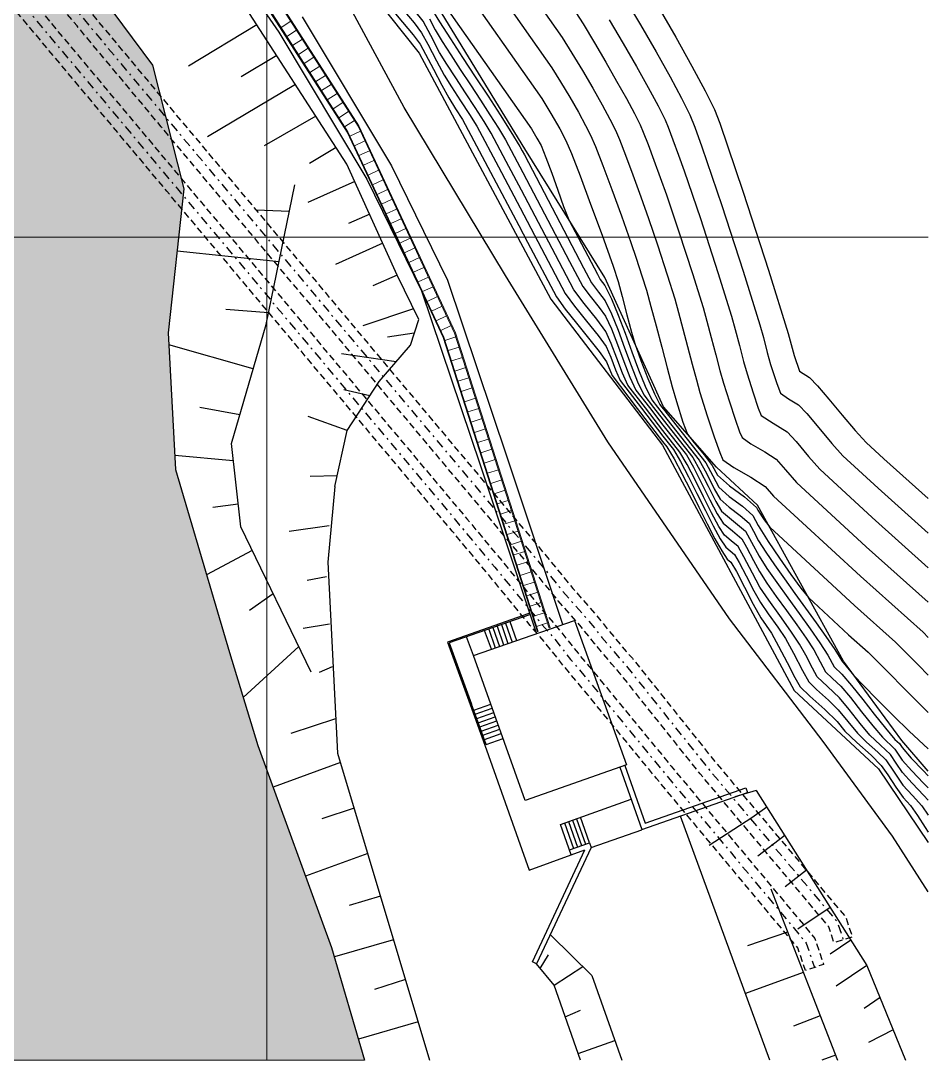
# Model space of a CAD drawing. Extents: x 61466 to 63015, y 108404 to 110397.
# Drawn here: x 62963.9 to 63014.7, y 108404 to 108462.1 of the extents above; entities that cross this region are included whole.
import ezdxf

# ---------------------------------------------------------------- set-up
doc = ezdxf.new("R2010")
doc.units = 0
doc.header["$LTSCALE"] = 1.000015
doc.header["$MEASUREMENT"] = 0
doc.linetypes.add('TRATTEGGIATA2', pattern=[0.375, 0.25, -0.125])
doc.linetypes.add('TRATTOPUNTO2', pattern=[0.5, 0.25, -0.125, 0, -0.125])
for name, color, linetype in [('Bâti', 7, 'Continuous'), ('CANALISATION', 2, 'Continuous'), ('colore lago', 131, 'Continuous'), ('Conduite 1000', 170, 'Continuous'), ('coordinate', 2, 'Continuous'), ('curve livello 5m', 7, 'Continuous'), ('Limite fiume', 6, 'Continuous'), ('pendenze', 2, 'Continuous'), ('Per+Mod Surf', 7, 'Continuous'), ('SCALE', 2, 'Continuous'), ('Strade', 7, 'Continuous'), ('TalusHautBas', 7, 'Continuous')]:
    doc.layers.add(name, color=color, linetype=linetype)
doc.layers.add('Colori bordi', color=5, linetype='Continuous', plot=False)
doc.layers.add('no_plot', color=5, linetype='Continuous', plot=False)

msp = doc.modelspace()

# ---------------------------------------------------------------- hatches: boundary and pattern name
at = {"layer": 'colore lago', "linetype": 'Continuous', "lineweight": 0}
msp.add_hatch(color=256, dxfattribs=at).paths.add_polyline_path([(62975.581, 108426.777), (62972.563, 108437.007), (62972.159, 108444.651), (62973.022, 108452.699), (62971.274, 108459.606), (62964.726, 108468.431), (62958.063, 108473.862), (62955.276, 108478.063), (62951.179, 108483.362), (62944.971, 108489.509), (62942.828, 108489.283), (62941.256, 108490.987), (62941.518, 108495.246), (62932.519, 108507.641), (62923.949, 108519.444), (62921.068, 108518.757), (62913.169, 108525.16), (62912.424, 108528.288), (62899.063, 108544.28), (62899.187, 108544.381), (62898.973, 108544.63), (62894.248, 108550.14), (62888.989, 108555.669), (62879.9, 108564.908), (62873.641, 108571.355), (62866.263, 108578.993), (62859.634, 108586.051), (62850.425, 108596.383), (62847.28, 108600.43), (62836.245, 108615.912), (62830.549, 108625.049), (62830.097, 108624.768), (62825.256, 108621.762), (62819.938, 108618.46), (62807.248, 108610.581), (62813.286, 108600.92), (62827.781, 108577.726), (62825.357, 108576.2), (62827.221, 108573.013), (62828.208, 108570.997), (62829.848, 108566.645), (62831.445, 108562.376), (62833.184, 108558.228), (62835.862, 108552.888), (62838.858, 108547.807), (62842.822, 108541.54), (62845.343, 108537.481), (62846.651, 108535.375), (62851.47, 108527.74), (62855.067, 108522.066), (62856.583, 108522.33), (62859.665, 108520.483), (62862.875, 108517.103), (62862.914, 108508.375), (62870.198, 108497.745), (62875.993, 108490.271), (62885.568, 108478.106), (62896.673, 108462.331), (62896.556, 108461.981), (62904.818, 108449.843), (62914.53, 108436.011), (62924.555, 108418.536), (62932.466, 108403.974), (62983.134, 108403.974), (62981.291, 108410.285), (62977.169, 108421.578)])

# ---------------------------------------------------------------- linework, layer by layer
at = {"layer": 'Bâti', "linetype": 'Continuous'}
for p, q in [((62974.541, 108467.015), (62978.335, 108461.466)), ((62979.65, 108462.308), (62984.636, 108453.977)), ((62978.335, 108461.466), (62983.264, 108453.231)), ((62984.636, 108453.977), (62987.773, 108447.586)), ((62983.264, 108453.231), (62986.327, 108446.991)), ((62987.773, 108447.586), (62991.1, 108437.706)), ((62986.327, 108446.991), (62989.621, 108437.209)), ((62991.1, 108437.706), (62994.216, 108428.36)), ((62989.621, 108437.209), (62992.736, 108427.867)), ((62992.327, 108428.958), (62987.77, 108427.359)), ((62992.354, 108428.883), (62987.873, 108427.311)), ((62989.227, 108426.61), (62994.873, 108428.559)), ((62994.873, 108428.559), (62997.784, 108420.491)), ((62987.77, 108427.359), (62989.043, 108423.86)), ((62987.873, 108427.311), (62989.118, 108423.887)), ((62989.226, 108426.611), (62988.842, 108427.651)), ((62992.115, 108418.49), (62989.227, 108426.61)), ((62989.043, 108423.86), (62989.866, 108421.597)), ((62989.941, 108421.624), (62989.118, 108423.887)), ((62989.856, 108421.593), (62992.347, 108414.61)), ((62997.784, 108420.491), (62992.115, 108418.49)), ((62997.425, 108420.364), (62998.652, 108416.87)), ((62997.689, 108420.458), (62998.824, 108417.227)), ((62998.824, 108417.227), (63004.46, 108419.204)), ((63004.46, 108419.204), (63004.552, 108418.94)), ((62994.099, 108417.163), (62998.056, 108418.569)), ((62998.652, 108416.87), (63004.552, 108418.94)), ((62995.819, 108415.864), (62998.652, 108416.852)), ((62992.537, 108409.467), (62995.461, 108415.733)), ((62995.819, 108415.864), (62992.754, 108409.369)), ((62992.347, 108414.61), (62994.69, 108415.458)), ((62992.754, 108409.369), (62992.537, 108409.467))]:
    msp.add_line(p, q, dxfattribs=at)
at = {"layer": 'CANALISATION', "linetype": 'Continuous', "lineweight": 0}
for p, q in [((62979.011, 108462.076), (62978.467, 108461.728)), ((62979.334, 108461.57), (62978.79, 108461.222)), ((62979.657, 108461.065), (62979.114, 108460.717)), ((62979.981, 108460.56), (62979.437, 108460.212)), ((62980.304, 108460.054), (62979.76, 108459.706)), ((62980.627, 108459.549), (62980.083, 108459.201)), ((62980.951, 108459.043), (62980.407, 108458.695)), ((62981.274, 108458.538), (62980.73, 108458.19)), ((62981.597, 108458.032), (62981.053, 108457.684)), ((62981.921, 108457.527), (62981.377, 108457.179)), ((62982.244, 108457.021), (62981.7, 108456.674)), ((62982.567, 108456.516), (62982.023, 108456.168)), ((62982.316, 108455.646), (62982.901, 108455.919)), ((62982.57, 108455.102), (62983.155, 108455.376)), ((62982.824, 108454.559), (62983.409, 108454.832)), ((62983.078, 108454.015), (62983.663, 108454.289)), ((62983.332, 108453.472), (62983.917, 108453.745)), ((62983.586, 108452.928), (62984.171, 108453.201)), ((62983.84, 108452.384), (62984.425, 108452.658)), ((62984.094, 108451.841), (62984.679, 108452.114)), ((62984.348, 108451.297), (62984.933, 108451.571)), ((62984.603, 108450.754), (62985.187, 108451.027)), ((62984.857, 108450.21), (62985.441, 108450.484)), ((62985.111, 108449.667), (62985.696, 108449.94)), ((62985.365, 108449.123), (62985.95, 108449.396)), ((62985.619, 108448.579), (62986.204, 108448.853)), ((62985.873, 108448.036), (62986.458, 108448.309)), ((62986.127, 108447.492), (62986.712, 108447.766)), ((62986.381, 108446.949), (62986.966, 108447.222)), ((62986.635, 108446.405), (62987.22, 108446.679)), ((62986.889, 108445.862), (62987.474, 108446.135)), ((62987.143, 108445.318), (62987.728, 108445.591)), ((62987.397, 108444.775), (62987.982, 108445.048)), ((62987.629, 108444.222), (62988.244, 108444.42)), ((62987.813, 108443.651), (62988.427, 108443.848)), ((62987.996, 108443.08), (62988.611, 108443.277)), ((62988.179, 108442.509), (62988.794, 108442.706)), ((62988.363, 108441.937), (62988.977, 108442.135)), ((62988.546, 108441.366), (62989.161, 108441.563)), ((62988.729, 108440.795), (62989.344, 108440.992)), ((62988.913, 108440.223), (62989.527, 108440.421)), ((62989.096, 108439.652), (62989.711, 108439.849)), ((62989.279, 108439.081), (62989.894, 108439.278)), ((62989.463, 108438.509), (62990.077, 108438.707)), ((62989.646, 108437.938), (62990.261, 108438.135)), ((62989.829, 108437.367), (62990.444, 108437.564)), ((62990.013, 108436.796), (62990.627, 108436.993)), ((62990.196, 108436.224), (62990.811, 108436.421)), ((62990.379, 108435.653), (62990.994, 108435.85)), ((62990.563, 108435.082), (62991.177, 108435.279)), ((62990.746, 108434.51), (62991.361, 108434.708)), ((62990.929, 108433.939), (62991.544, 108434.136)), ((62991.113, 108433.368), (62991.727, 108433.565)), ((62991.296, 108432.796), (62991.911, 108432.994)), ((62991.479, 108432.225), (62992.094, 108432.422)), ((62991.663, 108431.654), (62992.278, 108431.851)), ((62991.846, 108431.082), (62992.461, 108431.28)), ((62992.029, 108430.511), (62992.644, 108430.708)), ((62992.213, 108429.94), (62992.828, 108430.137)), ((62992.396, 108429.369), (62993.011, 108429.566)), ((62992.579, 108428.797), (62993.194, 108428.995)), ((62992.763, 108428.226), (62993.378, 108428.423))]:
    msp.add_line(p, q, dxfattribs=at)
at = {"layer": 'CANALISATION', "linetype": 'Continuous', "lineweight": 0, "flags": 128}
for points in [[(62955.926, 108491.272), (62969.812, 108474.697), (62976.943, 108465.308), (62982.771, 108456.197), (62988.175, 108444.634), (62993.469, 108428.139)], [(62955.972, 108491.295), (62969.851, 108474.728), (62976.984, 108465.336), (62982.815, 108456.221), (62988.222, 108444.652), (62993.516, 108428.154)], [(62955.331, 108490.977), (62969.307, 108474.294), (62976.413, 108464.938), (62982.204, 108455.885), (62987.573, 108444.397), (62992.854, 108427.941)], [(62969.264, 108474.267), (62976.372, 108464.909), (62982.16, 108455.861), (62987.526, 108444.379), (62992.806, 108427.926)]]:
    msp.add_lwpolyline(points, dxfattribs=at)
at = {"layer": 'Colori bordi', "linetype": 'Continuous', "lineweight": 0, "flags": 128}
msp.add_lwpolyline([(62932.466, 108403.974), (62983.134, 108403.974), (62981.291, 108410.285), (62977.169, 108421.578), (62975.581, 108426.777), (62972.563, 108437.007), (62972.159, 108444.651), (62973.022, 108452.699), (62971.274, 108459.606), (62964.726, 108468.431), (62958.063, 108473.862), (62955.276, 108478.063), (62951.179, 108483.362), (62944.971, 108489.509), (62942.828, 108489.283), (62941.256, 108490.987), (62941.518, 108495.246), (62932.519, 108507.641)], dxfattribs=at)
at = {"layer": 'Conduite 1000', "linetype": 'TRATTEGGIATA2', "ltscale": 1.5, "flags": 128}
for points, elevation in [([(62890.613, 108569.262), (62896.145, 108563.309), (62901.728, 108557.784), (62902.676, 108556.509), (62903.468, 108554.751), (62904.705, 108551.155), (62912.335, 108530.135), (62913.458, 108527.956), (62914.201, 108527.027), (62923.809, 108515.458), (62925.677, 108513.185), (62926.976, 108511.667), (62927.17, 108511.444), (62929.522, 108508.746), (62929.706, 108508.529), (62930.758, 108507.293), (62930.831, 108507.207), (62934.332, 108502.958), (62938.579, 108497.793), (62942.834, 108492.619), (62947.86, 108486.549), (62952.887, 108480.479), (62958.023, 108474.31), (62963.161, 108468.141), (62967.874, 108462.494), (62972.589, 108456.847), (62993.375, 108432.081), (62994.79, 108430.356), (62996.073, 108428.894), (62996.825, 108427.958), (62997.776, 108426.831), (62998.119, 108426.447), (63002.744, 108420.659), (63010.061, 108411.966), (63010.416, 108410.868), (63009.398, 108410.539), (63009.107, 108411.438), (63001.917, 108419.98), (62997.302, 108425.756), (62996.968, 108426.129), (62995.999, 108427.278), (62995.254, 108428.206), (62993.974, 108429.664), (62992.552, 108431.397), (62971.768, 108456.161), (62967.053, 108461.808), (62962.339, 108467.455), (62957.201, 108473.625), (62952.064, 108479.795), (62947.036, 108485.867), (62942.009, 108491.938), (62937.753, 108497.113), (62933.506, 108502.278), (62930.009, 108506.522), (62929.942, 108506.601), (62928.891, 108507.836), (62928.71, 108508.049), (62926.363, 108510.741), (62926.166, 108510.967), (62924.858, 108512.497), (62922.984, 108514.776), (62913.372, 108526.351), (62912.556, 108527.372), (62911.353, 108529.706), (62903.696, 108550.798), (62902.472, 108554.356), (62901.748, 108555.964), (62900.918, 108557.08), (62895.376, 108562.565), (62889.829, 108568.534)], 279.04), ([(62891.067, 108565.57), (62892.795, 108563.787), (62896.682, 108559.79), (62900.577, 108555.786), (62901.43, 108554.68), (62901.932, 108553.498), (62902.715, 108551.209), (62903.621, 108548.42), (62904.526, 108545.637), (62910.065, 108528.772), (62911.261, 108526.254), (62911.82, 108525.605), (62922.099, 108513.437), (62923.638, 108511.572), (62924.652, 108510.453), (62926.131, 108508.938), (62927.632, 108507.4), (62927.804, 108507.211), (62929.003, 108505.948), (62930.713, 108503.867), (62932.43, 108501.778), (62937.551, 108495.618), (62942.676, 108489.457), (62945.858, 108485.619), (62952.926, 108477.094), (62958.053, 108470.974), (62961.694, 108466.629), (62963.191, 108464.842), (62963.304, 108464.704), (62964.399, 108463.4), (62972.904, 108453.25), (62973.08, 108453.04), (62988.866, 108434.243), (62990.828, 108431.883), (62993.224, 108428.977), (62994.058, 108428.008), (62995.08, 108426.727), (62996.467, 108425.063), (63000.286, 108420.418), (63004.271, 108415.642), (63008.321, 108410.789), (63008.814, 108409.333), (63007.801, 108408.989), (63007.371, 108410.256), (63003.449, 108414.957), (62999.462, 108419.736), (62995.643, 108424.381), (62994.251, 108426.051), (62993.234, 108427.325), (62992.405, 108428.287), (62990.004, 108431.201), (62988.045, 108433.557), (62972.261, 108452.352), (62972.085, 108452.562), (62963.579, 108462.713), (62962.482, 108464.02), (62962.368, 108464.158), (62960.874, 108465.942), (62957.233, 108470.287), (62952.104, 108476.409), (62945.034, 108484.936), (62941.853, 108488.774), (62936.729, 108494.934), (62931.605, 108501.097), (62929.886, 108503.188), (62928.2, 108505.239), (62927.022, 108506.481), (62926.854, 108506.665), (62925.366, 108508.191), (62923.873, 108509.72), (62922.829, 108510.872), (62921.278, 108512.751), (62911.007, 108524.911), (62910.356, 108525.664), (62909.069, 108528.374), (62903.509, 108545.304), (62902.603, 108548.09), (62901.7, 108550.87), (62900.932, 108553.115), (62900.499, 108554.135), (62899.767, 108555.084), (62895.915, 108559.044), (62892.027, 108563.042), (62890.299, 108564.825)], 277.833)]:
    msp.add_lwpolyline(points, close=True, dxfattribs=dict(at, elevation=elevation))
at = {"layer": 'Conduite 1000', "linetype": 'TRATTOPUNTO2', "ltscale": 2, "flags": 128}
for points, elevation in [([(62890.221, 108568.898), (62895.76, 108562.937), (62901.323, 108557.432), (62902.212, 108556.237), (62902.97, 108554.554), (62904.2, 108550.977), (62911.844, 108529.921), (62913.007, 108527.664), (62913.787, 108526.689), (62923.396, 108515.117), (62925.267, 108512.841), (62926.571, 108511.317), (62926.767, 108511.092), (62929.116, 108508.398), (62929.299, 108508.182), (62930.35, 108506.947), (62930.42, 108506.864), (62933.919, 108502.618), (62938.166, 108497.453), (62942.421, 108492.279), (62947.448, 108486.208), (62952.475, 108480.137), (62957.612, 108473.967), (62962.75, 108467.798), (62967.463, 108462.151), (62972.178, 108456.504), (62992.963, 108431.739), (62994.382, 108430.01), (62995.664, 108428.55), (62996.412, 108427.618), (62997.372, 108426.48), (62997.711, 108426.101), (63002.33, 108420.32), (63009.584, 108411.702), (63009.907, 108410.704)], 279.04), ([(62890.683, 108565.198), (62892.411, 108563.415), (62896.298, 108559.417), (62900.172, 108555.435), (62900.964, 108554.408), (62901.432, 108553.307), (62902.207, 108551.04), (62903.112, 108548.255), (62904.017, 108545.471), (62909.567, 108528.573), (62910.808, 108525.959), (62911.413, 108525.258), (62921.688, 108513.094), (62923.233, 108511.222), (62924.263, 108510.086), (62925.748, 108508.564), (62927.243, 108507.032), (62927.413, 108506.846), (62928.601, 108505.594), (62930.299, 108503.527), (62932.017, 108501.438), (62937.14, 108495.276), (62942.264, 108489.116), (62945.446, 108485.277), (62952.515, 108476.752), (62957.643, 108470.631), (62961.284, 108466.286), (62962.779, 108464.5), (62962.893, 108464.362), (62963.989, 108463.056), (62972.494, 108452.906), (62972.67, 108452.696), (62988.456, 108433.9), (62990.416, 108431.542), (62992.814, 108428.632), (62993.646, 108427.666), (62994.665, 108426.389), (62996.055, 108424.722), (62999.874, 108420.077), (63003.86, 108415.3), (63007.846, 108410.523), (63008.308, 108409.161)], 277.833)]:
    msp.add_lwpolyline(points, dxfattribs=dict(at, elevation=elevation))
at = {"layer": 'coordinate', "linetype": 'Continuous', "lineweight": 0}
for p, q in [((62977.666, 108649.2), (62977.666, 108403.974)), ((62727.666, 108450), (63014.666, 108450))]:
    msp.add_line(p, q, dxfattribs=at)
at = {"layer": 'curve livello 5m', "color": 2, "flags": 128}
for points in [[(62990.876, 108465.895), (62994.188, 108461.169), (62994.738, 108460.284), (62995.322, 108459.312), (62995.899, 108458.324), (62996.427, 108457.392), (62996.865, 108456.587), (62997.171, 108455.983), (62997.171, 108455.983), (62997.389, 108455.463), (62997.729, 108454.589), (62998.144, 108453.481), (62998.592, 108452.257), (62999.027, 108451.037), (62999.027, 108451.037), (62999.528, 108449.561), (63000.07, 108447.897), (63000.491, 108446.545), (63000.491, 108446.545), (63000.705, 108445.787), (63000.949, 108444.869), (63001.207, 108443.877), (63001.463, 108442.897), (63001.698, 108442.015), (63001.897, 108441.318), (63001.897, 108441.318), (63002.306, 108440.013), (63002.696, 108438.833), (63003.008, 108437.953), (63003.18, 108437.55), (63003.18, 108437.55), (63003.794, 108437.113), (63004.753, 108436.571), (63005.545, 108436.055), (63005.545, 108436.055), (63006.008, 108435.523), (63010.873, 108431.043), (63014.378, 108427.906), (63014.666, 108427.619)], [(62986.764, 108462.199), (62987.083, 108461.594), (62987.083, 108461.594), (62987.48, 108460.941), (62987.959, 108460.188), (62988.494, 108459.368), (62989.055, 108458.515), (62989.617, 108457.662), (62990.151, 108456.844), (62990.628, 108456.093), (62991.023, 108455.443), (62991.023, 108455.443), (62991.508, 108454.528), (62991.998, 108453.604), (62994.593, 108448.644), (62995.338, 108447.241), (62995.75, 108446.693), (62996.256, 108446.071), (62996.615, 108445.581), (62996.615, 108445.581), (62996.953, 108444.871), (62997.295, 108443.987), (62997.637, 108443.045), (62997.978, 108442.161), (62998.317, 108441.449), (62998.317, 108441.449), (62999.074, 108440.463), (62999.829, 108439.479), (63001.137, 108437.823), (63001.538, 108437.127), (63001.992, 108436.239), (63002.451, 108435.317), (63002.866, 108434.519), (63003.189, 108434.005), (63003.189, 108434.005), (63003.715, 108433.567), (63004.24, 108433.13), (63004.24, 108433.13), (63004.504, 108432.669), (63004.885, 108431.925), (63005.229, 108431.293), (63005.229, 108431.293), (63005.647, 108430.655), (63006.17, 108429.91), (63006.746, 108429.112), (63007.322, 108428.313), (63007.846, 108427.568), (63008.264, 108426.929), (63008.264, 108426.929), (63008.623, 108426.256), (63008.928, 108425.696), (63008.928, 108425.696), (63009.316, 108425.326), (63009.775, 108424.897), (63009.775, 108424.897), (63010.317, 108424.257), (63010.941, 108423.461), (63011.565, 108422.666), (63012.105, 108422.03), (63012.105, 108422.03), (63012.801, 108421.375), (63013.217, 108420.759), (63013.744, 108420.161), (63014.41, 108419.468), (63014.666, 108419.202)]]:
    msp.add_lwpolyline(points, dxfattribs=at)
at = {"layer": 'Limite fiume', "linetype": 'Continuous'}
for p, q in [((62964.726, 108468.431), (62971.274, 108459.606)), ((62971.274, 108459.606), (62973.022, 108452.699)), ((62973.022, 108452.699), (62972.159, 108444.651)), ((62972.159, 108444.651), (62972.563, 108437.007)), ((62972.563, 108437.007), (62975.581, 108426.777)), ((62975.581, 108426.777), (62977.169, 108421.578)), ((62977.169, 108421.578), (62981.291, 108410.285)), ((63005.81, 108403.974), (63000.812, 108417.628)), ((62993.556, 108410.973), (62995.854, 108408.715)), ((62981.291, 108410.285), (62983.134, 108403.974)), ((62995.854, 108408.715), (62997.533, 108403.974))]:
    msp.add_line(p, q, dxfattribs=at)
at = {"layer": 'no_plot', "flags": 128}
for points in [[(62989.551, 108465.264), (62993.617, 108459.462), (62994.101, 108458.682), (62994.611, 108457.825), (62995.096, 108456.982), (62995.504, 108456.242), (62995.783, 108455.696), (62996.048, 108455.066), (62996.46, 108454.007), (62996.964, 108452.664), (62997.506, 108451.181), (62998.033, 108449.701), (62998.331, 108448.823), (62998.654, 108447.833), (62998.905, 108447.028), (62999.159, 108446.125), (62999.45, 108445.032), (62999.758, 108443.85), (63000.062, 108442.682), (63000.342, 108441.632), (63000.58, 108440.801), (63000.948, 108439.658), (63001.196, 108438.989), (63001.569, 108438.489), (63002.126, 108437.823), (63002.582, 108437.234), (63002.875, 108436.689), (63003.542, 108436.094), (63004.389, 108435.468), (63005.056, 108434.872), (63005.128, 108434.739), (63005.49, 108434.19), (63005.799, 108433.774), (63010.544, 108429.403), (63012.842, 108427.347), (63013.401, 108426.795), (63014.115, 108426.068), (63014.666, 108425.506)], [(62988.226, 108464.634), (62993.047, 108457.756), (62993.56, 108456.916), (62994.06, 108456.047), (62994.396, 108455.409), (62994.707, 108454.669), (62995.191, 108453.425), (62995.783, 108451.847), (62996.42, 108450.104), (62997.039, 108448.366), (62997.318, 108447.511), (62997.547, 108446.678), (62997.816, 108445.645), (62998.068, 108444.681), (62998.248, 108444.053), (62998.594, 108443.095), (62998.988, 108442.1), (62999.364, 108441.228), (62999.655, 108440.639), (62999.754, 108440.51), (62999.853, 108440.381), (63002.22, 108437.381), (63002.609, 108436.649), (63002.953, 108436.018), (63003.534, 108435.5), (63004.271, 108434.955), (63004.852, 108434.437), (63005.153, 108433.877), (63005.717, 108432.988), (63006.348, 108432.043), (63006.977, 108431.139), (63007.538, 108430.372), (63007.963, 108429.839), (63010.215, 108427.764), (63011.306, 108426.788), (63011.837, 108426.266), (63012.513, 108425.581), (63013.245, 108424.833), (63013.946, 108424.122), (63014.529, 108423.545), (63014.666, 108423.419)], [(62986.901, 108464.003), (62992.476, 108456.049), (62992.782, 108455.541), (62993.009, 108455.122), (62993.285, 108454.454), (62993.604, 108453.576), (62993.942, 108452.616), (62994.272, 108451.702), (62994.57, 108450.962), (62996.158, 108447.928), (62996.314, 108447.634), (62996.581, 108447.286), (62996.954, 108446.539), (62997.33, 108445.628), (62997.706, 108444.62), (62998.083, 108443.578), (62998.46, 108442.569), (62998.836, 108441.658), (62999.209, 108440.909), (62999.527, 108440.494), (62999.845, 108440.081), (63001.859, 108437.528), (63002.26, 108436.799), (63002.693, 108435.932), (63003.032, 108435.347), (63003.526, 108434.906), (63004.154, 108434.442), (63004.648, 108434.001), (63004.889, 108433.56), (63005.178, 108433.016), (63005.584, 108432.385), (63006.074, 108431.669), (63006.625, 108430.892), (63007.211, 108430.078), (63007.809, 108429.252), (63008.395, 108428.438), (63008.945, 108427.66), (63009.436, 108426.943), (63009.842, 108426.312), (63009.873, 108426.255), (63009.912, 108426.219), (63010.501, 108425.494), (63011.023, 108424.941), (63011.811, 108424.139), (63012.72, 108423.233), (63013.605, 108422.371), (63014.666, 108421.393)], [(62997.66, 108463.421), (62998.573, 108461.873), (62999.444, 108460.359), (63000.226, 108458.961), (63000.871, 108457.762), (63001.332, 108456.844), (63001.609, 108456.143), (63002.008, 108455.043), (63003.117, 108451.775), (63004.319, 108448.09), (63005.252, 108445.095), (63005.447, 108444.382), (63005.665, 108443.542), (63005.85, 108442.869), (63006.191, 108441.811), (63006.397, 108441.265), (63006.857, 108440.965), (63007.404, 108440.628), (63007.867, 108440.134), (63008.549, 108439.327), (63009.28, 108438.457), (63009.892, 108437.772), (63011.858, 108435.961), (63014.666, 108433.449)], [(62984.596, 108462.821), (62985.263, 108462.027), (62985.851, 108461.312), (62986.248, 108460.782), (62986.555, 108460.238), (62986.99, 108459.398), (62987.452, 108458.501), (62987.843, 108457.782), (62988.231, 108457.178), (62988.617, 108456.574), (62990.183, 108453.622), (62991.765, 108450.641), (62992.247, 108449.719), (62993.875, 108446.651), (62994.36, 108445.977), (62994.996, 108445.18), (62995.669, 108444.357), (62996.263, 108443.606), (62996.665, 108443.024), (62996.98, 108442.26), (62998.395, 108440.416), (62999.806, 108438.577), (63000.053, 108438.264), (63000.45, 108437.601), (63000.893, 108436.777), (63001.363, 108435.853), (63001.839, 108434.896), (63002.303, 108433.967), (63002.735, 108433.131), (63003.115, 108432.451), (63003.425, 108431.992), (63003.628, 108431.823), (63003.935, 108431.308), (63004.39, 108430.429), (63004.883, 108429.469), (63005.304, 108428.708), (63005.601, 108428.282), (63005.897, 108427.856), (63006.299, 108427.131), (63006.769, 108426.219), (63007.207, 108425.375), (63007.512, 108424.858), (63008.05, 108424.323), (63008.878, 108423.576), (63009.57, 108422.913), (63010.004, 108422.38), (63010.669, 108421.744), (63011.469, 108421.023), (63012.043, 108420.461), (63012.412, 108419.938), (63012.858, 108419.24), (63013.26, 108418.658), (63013.672, 108418.212), (63014.06, 108417.653), (63014.491, 108416.98), (63014.666, 108416.729)], [(62985.286, 108462.724), (62985.907, 108461.977), (62986.328, 108461.427), (62986.328, 108461.427), (62986.678, 108460.791), (62987.161, 108459.852), (62987.59, 108459.053), (62987.997, 108458.4), (62988.506, 108457.623), (62989.014, 108456.848), (62989.419, 108456.197), (62990.625, 108453.924), (62991.842, 108451.629), (62993.029, 108449.361), (62994.362, 108446.848), (62994.883, 108446.139), (62995.559, 108445.303), (62996.208, 108444.497), (62996.648, 108443.877), (62996.907, 108443.289), (62997.167, 108442.578), (62997.426, 108441.99), (62998.621, 108440.432), (62999.814, 108438.878), (63000.414, 108438.117), (63000.813, 108437.446), (63001.26, 108436.6), (63001.731, 108435.664), (63002.2, 108434.72), (63002.643, 108433.849), (63003.033, 108433.136), (63003.346, 108432.663), (63003.832, 108432.258), (63004.097, 108431.814), (63004.49, 108431.055), (63004.916, 108430.226), (63005.279, 108429.57), (63005.715, 108428.929), (63006.25, 108428.188), (63006.686, 108427.547), (63007.133, 108426.727), (63007.629, 108425.76), (63007.984, 108425.138), (63008.417, 108424.707), (63009.082, 108424.107), (63009.638, 108423.574), (63010.172, 108422.918), (63010.704, 108422.263), (63011.223, 108421.767), (63011.848, 108421.204), (63012.296, 108420.766), (63012.756, 108420.088), (63013.246, 108419.358), (63013.781, 108418.779), (63014.316, 108418.201), (63014.666, 108417.681)], [(63014.666, 108418.515), (63014.423, 108418.785), (63013.767, 108419.463), (63013.231, 108420.059), (63013.231, 108420.059), (63012.879, 108420.583), (63012.549, 108421.07), (63012.549, 108421.07), (63012.005, 108421.585), (63011.404, 108422.147), (63011.404, 108422.147), (63010.864, 108422.796), (63010.249, 108423.583), (63009.707, 108424.236), (63009.707, 108424.236), (63009.029, 108424.87), (63008.456, 108425.417), (63008.456, 108425.417), (63008.188, 108425.888), (63007.813, 108426.618), (63007.475, 108427.238), (63007.475, 108427.238), (63006.985, 108427.971), (63006.364, 108428.835), (63005.744, 108429.699), (63005.254, 108430.431), (63005.254, 108430.431), (63004.83, 108431.21), (63004.361, 108432.127), (63004.036, 108432.694), (63004.036, 108432.694), (63003.652, 108433.014), (63003.268, 108433.334), (63003.268, 108433.334), (63002.95, 108433.825), (63002.548, 108434.578), (63002.096, 108435.48), (63001.626, 108436.421), (63001.175, 108437.288), (63000.776, 108437.97), (63000.776, 108437.97), (62999.821, 108439.179), (62998.848, 108440.448), (62997.871, 108441.72), (62997.562, 108442.39), (62997.251, 108443.225), (62996.94, 108444.059), (62996.631, 108444.729), (62996.631, 108444.729), (62996.131, 108445.412), (62995.425, 108446.28), (62994.85, 108447.044), (62994.85, 108447.044), (62993.811, 108449.002), (62991.92, 108452.617), (62991.067, 108454.226), (62990.221, 108455.82), (62989.821, 108456.472), (62989.325, 108457.241), (62988.78, 108458.069), (62988.235, 108458.898), (62987.738, 108459.668), (62987.337, 108460.323), (62987.337, 108460.323), (62986.839, 108461.265), (62986.407, 108462.072), (62986.407, 108462.072), (62985.955, 108462.65)], [(62986.83, 108462.864), (62987.333, 108462.036), (62987.94, 108461.082), (62988.618, 108460.042), (62989.33, 108458.961), (62990.042, 108457.88), (62990.719, 108456.842), (62991.325, 108455.89), (62991.825, 108455.066), (62991.95, 108454.83), (62992.076, 108454.592), (62995.376, 108448.286), (62995.826, 108447.437), (62996.23, 108446.916), (62996.598, 108446.434), (62996.957, 108445.701), (62997.318, 108444.797), (62997.68, 108443.808), (62998.043, 108442.818), (62998.404, 108441.914), (62998.763, 108441.179), (62999.301, 108440.479), (62999.837, 108439.78), (63001.498, 108437.675), (63001.9, 108436.964), (63002.352, 108436.065), (63002.78, 108435.221), (63003.111, 108434.676), (63003.777, 108434.121), (63004.444, 108433.565), (63004.789, 108432.934), (63005.204, 108432.154), (63005.648, 108431.471), (63006.198, 108430.681), (63006.811, 108429.826), (63007.445, 108428.95), (63008.058, 108428.095), (63008.608, 108427.305), (63009.053, 108426.62), (63009.401, 108425.976), (63009.843, 108425.558), (63010.382, 108424.93), (63011.003, 108424.149), (63011.65, 108423.317), (63012.268, 108422.538), (63012.805, 108421.914), (63013.054, 108421.68), (63013.202, 108421.46), (63013.72, 108420.863), (63014.375, 108420.173), (63014.666, 108419.873)], [(62994.759, 108462.875), (62995.356, 108461.919), (62995.99, 108460.87), (62996.628, 108459.788), (62997.237, 108458.728), (62997.784, 108457.751), (62998.235, 108456.912), (62998.558, 108456.27), (62998.73, 108455.86), (62998.998, 108455.172), (62999.325, 108454.299), (62999.678, 108453.334), (63000.02, 108452.372), (63000.724, 108450.299), (63001.486, 108447.961), (63002.078, 108446.061), (63002.289, 108445.308), (63002.531, 108444.389), (63002.782, 108443.423), (63003.018, 108442.532), (63003.215, 108441.835), (63003.546, 108440.78), (63003.861, 108439.825), (63004.113, 108439.114), (63004.252, 108438.788), (63004.748, 108438.435), (63005.524, 108437.997), (63006.165, 108437.579), (63006.689, 108436.984), (63007.303, 108436.273), (63011.201, 108432.682), (63014.666, 108429.582)], [(62999.545, 108462.916), (63000.547, 108461.174), (63001.446, 108459.566), (63002.189, 108458.187), (63002.719, 108457.131), (63003.002, 108456.378), (63004.314, 108452.512), (63005.735, 108448.155), (63006.838, 108444.612), (63007.006, 108443.986), (63007.168, 108443.387), (63007.469, 108442.503), (63008.023, 108442.153), (63008.465, 108441.692), (63009.113, 108440.936), (63009.856, 108440.048), (63010.584, 108439.189), (63011.187, 108438.521), (63012.187, 108437.6), (63014.666, 108435.382)], [(62996.825, 108462.146), (62997.6, 108460.83), (62998.34, 108459.544), (62999.005, 108458.356), (62999.553, 108457.337), (62999.945, 108456.557), (63000.114, 108456.148), (63000.382, 108455.448), (63000.699, 108454.59), (63001.014, 108453.707), (63001.921, 108451.037), (63002.903, 108448.026), (63003.665, 108445.578), (63003.871, 108444.836), (63004.107, 108443.932), (63004.339, 108443.044), (63004.533, 108442.352), (63004.868, 108441.29), (63005.162, 108440.429), (63005.325, 108440.026), (63005.992, 108439.593), (63006.784, 108439.104), (63007.276, 108438.564), (63007.978, 108437.727), (63008.598, 108437.022), (63011.53, 108434.321), (63014.666, 108431.515)]]:
    msp.add_lwpolyline(points, dxfattribs=at)
at = {"layer": 'pendenze', "linetype": 'Continuous'}
for p, q in [((62977.114, 108461.876), (62973.287, 108459.559)), ((62978.226, 108460.154), (62976.234, 108458.954)), ((62979.272, 108458.534), (62974.35, 108455.615)), ((62980.419, 108456.758), (62977.522, 108455.108)), ((62981.545, 108455.015), (62980.05, 108454.108)), ((62982.588, 108453.11), (62979.961, 108451.933)), ((62978.937, 108451.437), (62977.081, 108451.515)), ((62983.424, 108451.274), (62982.248, 108450.765)), ((62978.353, 108448.61), (62972.649, 108449.221)), ((62984.158, 108449.66), (62981.51, 108448.474)), ((62984.969, 108447.876), (62983.595, 108447.281)), ((62977.763, 108445.758), (62975.385, 108445.944)), ((62985.878, 108445.997), (62983.045, 108445.047)), ((62985.92, 108444.624), (62984.413, 108444.396)), ((62976.908, 108442.642), (62972.195, 108443.982)), ((62984.906, 108443.032), (62981.853, 108443.465)), ((62983.432, 108441.124), (62981.977, 108441.463)), ((62976.154, 108440.057), (62973.927, 108440.474)), ((62982.17, 108439.186), (62979.99, 108439.967)), ((62975.795, 108437.492), (62972.522, 108437.791)), ((62981.604, 108436.66), (62980.098, 108436.622)), ((62976.068, 108435.074), (62974.658, 108434.884)), ((62981.154, 108433.863), (62978.921, 108433.53)), ((62976.859, 108432.467), (62974.301, 108431.117)), ((62981, 108431.003), (62979.931, 108430.804)), ((62978.029, 108430.056), (62976.699, 108429.128)), ((62981.169, 108428.356), (62979.708, 108428.119)), ((62979.456, 108427.116), (62976.349, 108424.262)), ((62981.321, 108425.964), (62980.603, 108425.653)), ((62981.507, 108423.058), (62979.005, 108422.239)), ((62981.789, 108420.613), (62978.023, 108419.238)), ((63005.039, 108419.06), (63003.85, 108418.694)), ((62982.553, 108418.062), (62980.756, 108417.479)), ((63005.637, 108418.116), (63004.801, 108417.532)), ((63004.801, 108417.532), (63002.421, 108415.985)), ((63006.637, 108416.539), (63005.141, 108415.382)), ((62983.313, 108415.525), (62979.841, 108414.258)), ((63007.864, 108414.602), (63006.659, 108413.667)), ((62984.027, 108413.138), (62982.284, 108412.622)), ((63009.187, 108412.514), (63007.376, 108411.295)), ((63006.796, 108411.138), (63004.56, 108410.371)), ((62984.754, 108410.712), (62981.448, 108409.746)), ((63010.342, 108410.692), (63009.178, 108409.902)), ((62992.963, 108409.1), (62993.424, 108409.871)), ((62993.749, 108408.162), (62995.348, 108409.212)), ((63011.241, 108409.272), (63009.519, 108408.112)), ((63007.673, 108408.887), (63004.444, 108407.705)), ((62985.422, 108408.479), (62983.694, 108407.936)), ((63011.971, 108407.475), (63011.082, 108406.872)), ((62994.366, 108406.404), (62995.215, 108406.771)), ((63008.62, 108406.462), (63007.129, 108405.879)), ((62986.129, 108406.119), (62982.793, 108405.144)), ((63012.701, 108405.677), (63011.333, 108404.965)), ((62995.085, 108404.354), (62997.141, 108405.082)), ((63009.483, 108404.258), (63008.708, 108403.974))]:
    msp.add_line(p, q, dxfattribs=at)
at = {"layer": 'Per+Mod Surf', "linetype": 'Continuous'}
for p, q in [((62979.867, 108468.266), (62986.188, 108460.294)), ((62986.188, 108460.294), (62993.552, 108446.521)), ((62993.552, 108446.521), (62999.8, 108438.367)), ((62999.8, 108438.367), (63007.163, 108424.652)), ((63007.163, 108424.652), (63011.883, 108420.268)), ((63011.883, 108420.268), (63014.666, 108416.154))]:
    msp.add_line(p, q, dxfattribs=at)
at = {"layer": 'SCALE', "linetype": 'Continuous'}
for p, q in [((62990.789, 108428.334), (62991.155, 108427.275)), ((62991.025, 108428.417), (62991.391, 108427.357)), ((62991.261, 108428.498), (62991.627, 108427.438)), ((62990.233, 108426.957), (62989.847, 108428.003)), ((62990.082, 108428.086), (62990.446, 108427.031)), ((62990.317, 108428.168), (62990.682, 108427.112)), ((62990.553, 108428.251), (62990.918, 108427.194)), ((62989.241, 108423.55), (62990.195, 108423.89)), ((62989.326, 108423.315), (62990.279, 108423.654)), ((62989.412, 108423.08), (62990.362, 108423.419)), ((62989.497, 108422.846), (62990.446, 108423.183)), ((62989.582, 108422.611), (62990.53, 108422.948)), ((62989.668, 108422.376), (62990.614, 108422.712)), ((62989.753, 108422.141), (62990.697, 108422.477)), ((62989.839, 108421.906), (62990.781, 108422.241)), ((62989.941, 108421.624), (62990.882, 108421.958)), ((62994.547, 108417.32), (62995.047, 108415.894)), ((62994.77, 108417.4), (62995.271, 108415.973)), ((62994.994, 108417.479), (62995.495, 108416.051)), ((62995.722, 108416.131), (62995.218, 108417.558)), ((62994.69, 108415.458), (62994.099, 108417.163)), ((62994.324, 108417.239), (62994.823, 108415.816)), ((62994.594, 108415.736), (62995.722, 108416.131)), ((62995.726, 108416.129), (62995.819, 108415.864)), ((62994.69, 108415.46), (62995.461, 108415.733))]:
    msp.add_line(p, q, dxfattribs=at)
at = {"layer": 'Strade', "linetype": 'Continuous', "flags": 128}
msp.add_lwpolyline([(63014.666, 108413.385), (63012.67, 108416.502), (63008.788, 108421.803), (63003.551, 108428.664), (62996.746, 108438.559), (62991.017, 108447.862), (62985.355, 108457.256), (62980.459, 108466.305), (62973.142, 108474.614), (62968.511, 108480.264), (62958.599, 108491.595), (62954.962, 108495.753)], dxfattribs=at)
at = {"layer": 'TalusHautBas', "linetype": 'Continuous'}
for p, q in [((62982.144, 108454.087), (62974.998, 108465.153)), ((62992.103, 108454.935), (62986.175, 108464.613)), ((62996.572, 108447.738), (62992.103, 108454.935)), ((62984.969, 108447.876), (62982.144, 108454.087)), ((62977.631, 108445.119), (62979.243, 108452.917)), ((62986.172, 108445.388), (62984.969, 108447.876)), ((62999.856, 108440.517), (62996.572, 108447.738)), ((62985.698, 108443.954), (62986.172, 108445.388)), ((62975.686, 108438.455), (62977.631, 108445.119)), ((62983.949, 108441.919), (62985.698, 108443.954)), ((62982.17, 108439.186), (62983.949, 108441.919)), ((63002.822, 108437.136), (62999.856, 108440.517)), ((62981.469, 108436.06), (62982.17, 108439.186)), ((62976.211, 108433.803), (62975.686, 108438.455)), ((63005.12, 108435.009), (63002.822, 108437.136)), ((62981.469, 108436.06), (62981.075, 108431.816)), ((63009.918, 108426.282), (63005.12, 108435.009)), ((62980.157, 108425.671), (62976.211, 108433.803)), ((62981.075, 108431.816), (62981.628, 108421.151)), ((63013.194, 108421.849), (63009.918, 108426.282)), ((63014.666, 108420.135), (63013.194, 108421.849)), ((62981.628, 108421.151), (62986.771, 108403.974)), ((63005.039, 108419.06), (63011.241, 108409.272)), ((63005.855, 108413.554), (63007.942, 108408.196)), ((62993.749, 108408.162), (62992.748, 108409.356)), ((63011.241, 108409.272), (63013.392, 108403.974)), ((62995.218, 108403.974), (62993.749, 108408.162)), ((63007.942, 108408.196), (63009.594, 108403.974))]:
    msp.add_line(p, q, dxfattribs=at)

doc.saveas('drawing.dxf')
